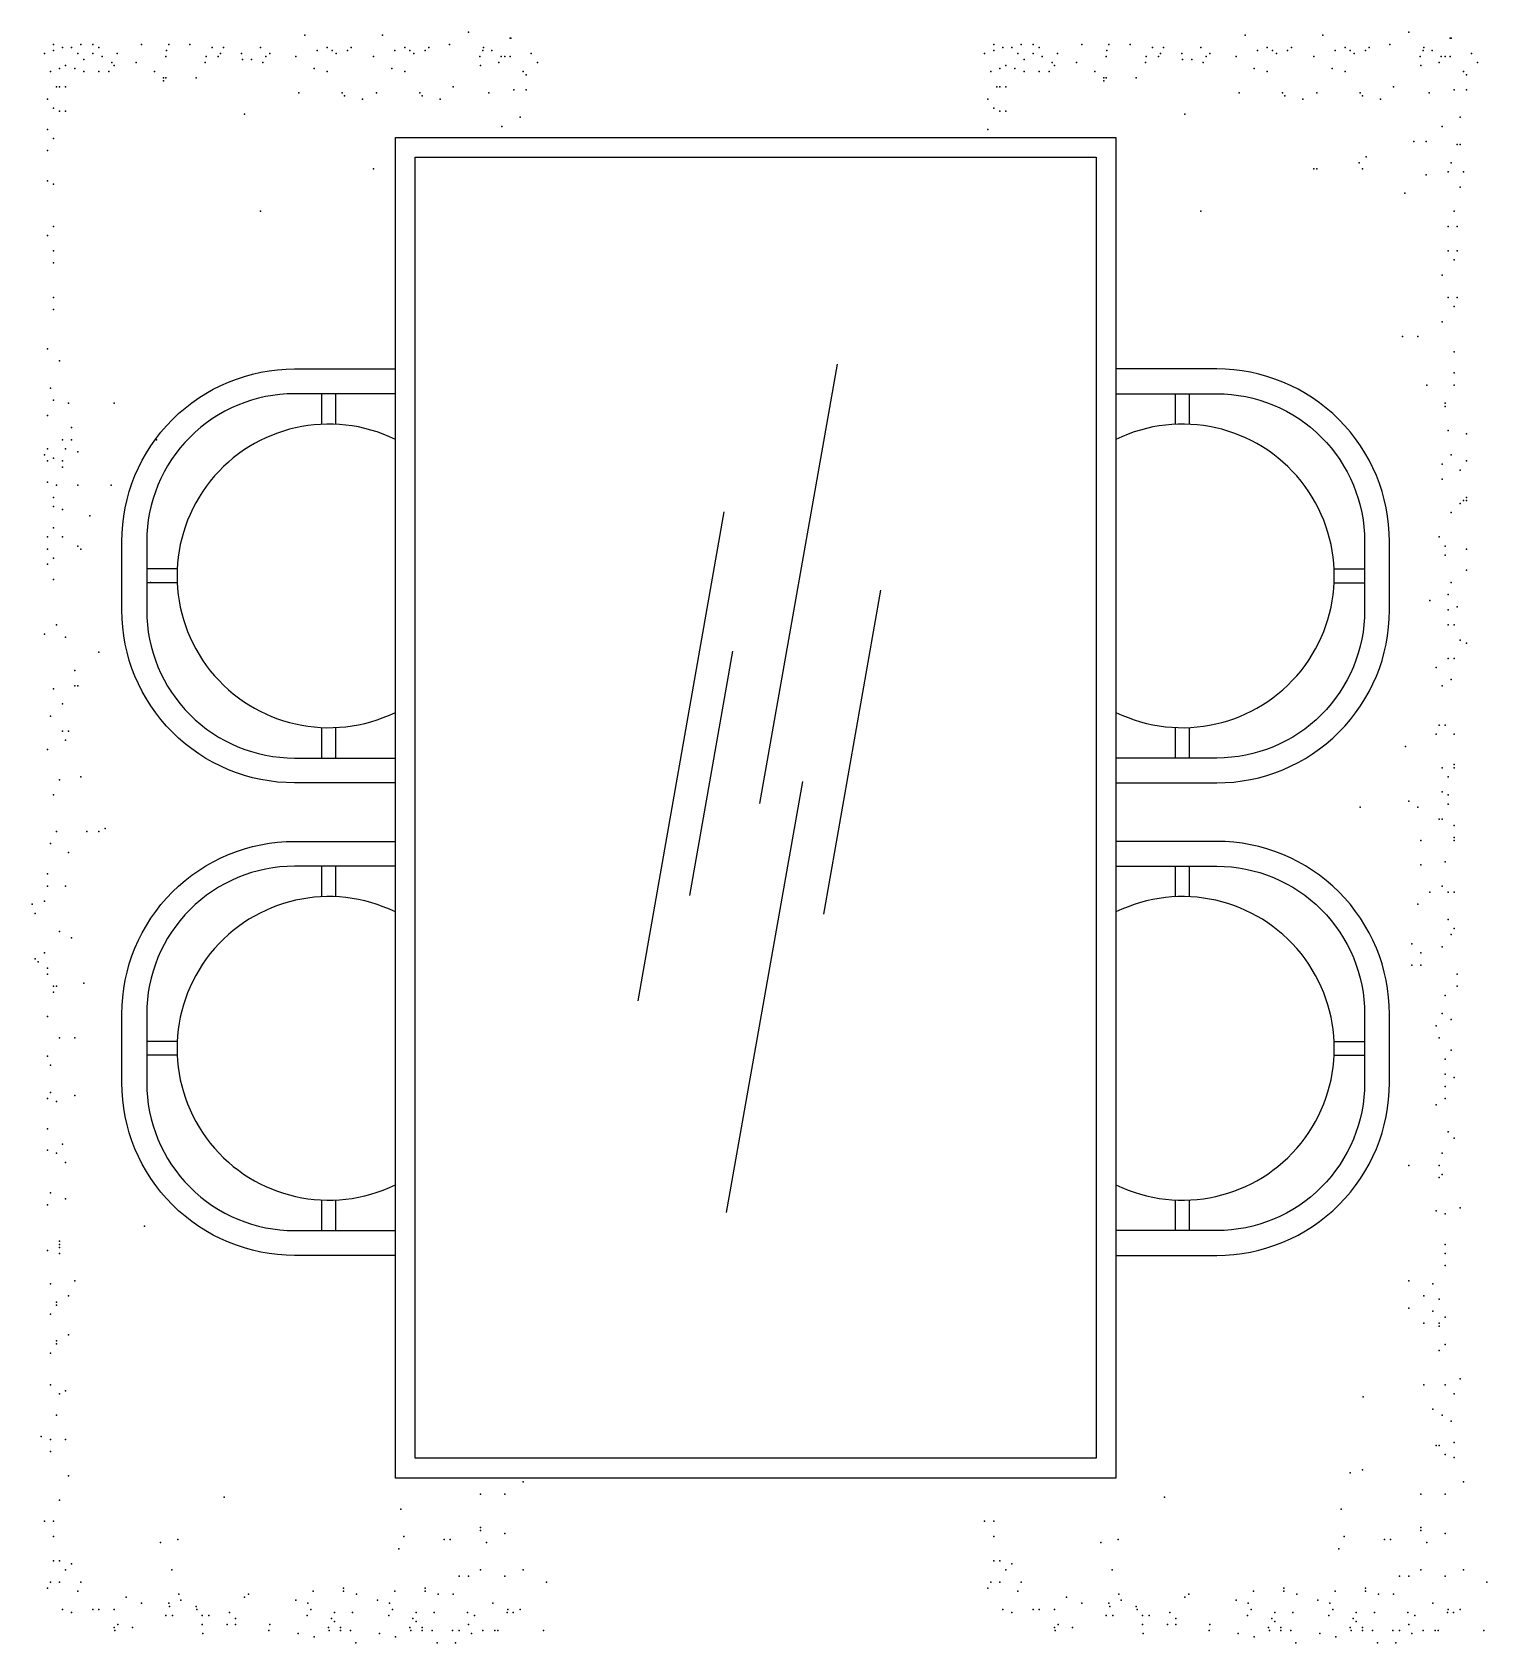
# Model space of a CAD drawing. Extents: x 72.53 to 74.01, y 37.45 to 39.08.
import ezdxf

# ---------------------------------------------------------------- set-up
doc = ezdxf.new("R2010")
doc.units = 0
doc.header["$LTSCALE"] = 0.5
doc.layers.get('0').update_dxf_attribs({"linetype": 'CONTINUOUS'})

msp = doc.modelspace()

# ---------------------------------------------------------------- linework, layer by layer
at = {"color": 0}
for p, q in [((73.3493, 38.7432), (73.2707, 38.2973)), ((72.8268, 38.6822), (72.8268, 38.7131)), ((72.8408, 38.6822), (72.8408, 38.7131)), ((73.6925, 38.6822), (73.6925, 38.7131)), ((73.7065, 38.6822), (73.7065, 38.7131)), ((73.2345, 38.5932), (73.147, 38.097)), ((72.6799, 38.5353), (72.649, 38.5353)), ((73.8533, 38.5353), (73.8843, 38.5353)), ((72.6799, 38.5213), (72.649, 38.5213)), ((73.8533, 38.5213), (73.8843, 38.5213)), ((73.3934, 38.5138), (73.3355, 38.1852)), ((73.2433, 38.4521), (73.1996, 38.204)), ((72.8268, 38.3435), (72.8268, 38.3745)), ((72.8408, 38.3435), (72.8408, 38.3745)), ((73.6925, 38.3435), (73.6925, 38.3745)), ((73.7065, 38.3435), (73.7065, 38.3745)), ((73.314, 38.3197), (73.2368, 37.8824)), ((72.8268, 38.2027), (72.8268, 38.2337)), ((72.8408, 38.2027), (72.8408, 38.2337)), ((73.6925, 38.2027), (73.6925, 38.2337)), ((73.7065, 38.2027), (73.7065, 38.2337)), ((72.6799, 38.0559), (72.649, 38.0559)), ((72.6799, 38.0419), (72.649, 38.0419)), ((73.8533, 38.0559), (73.8843, 38.0559)), ((73.8533, 38.0419), (73.8843, 38.0419)), ((72.8268, 37.8641), (72.8268, 37.895)), ((72.8408, 37.8641), (72.8408, 37.895)), ((73.6925, 37.8641), (73.6925, 37.895)), ((73.7065, 37.8641), (73.7065, 37.895))]:
    msp.add_line(p, q, dxfattribs=at)
for points in [[(72.9012, 37.613), (72.9012, 38.9732), (73.632, 38.9732), (73.632, 37.613)], [(72.9212, 37.633), (72.9212, 38.9532), (73.612, 38.9532), (73.612, 37.633)]]:
    msp.add_lwpolyline(points, close=True, dxfattribs=at)
for points in [[(72.9012, 38.3183), (72.799, 38.3183, -0.414214), (72.6238, 38.4935), (72.6238, 38.5631, -0.414214), (72.799, 38.7383), (72.9012, 38.7383)], [(73.632, 38.3183), (73.7343, 38.3183, 0.414214), (73.9095, 38.4935), (73.9095, 38.5631, 0.414214), (73.7343, 38.7383), (73.632, 38.7383)], [(72.9012, 38.7131), (72.799, 38.7131, 0.414214), (72.649, 38.5631), (72.649, 38.4935, 0.414214), (72.799, 38.3435), (72.9012, 38.3435)], [(73.632, 38.7131), (73.7343, 38.7131, -0.414214), (73.8843, 38.5631), (73.8843, 38.4935, -0.414214), (73.7343, 38.3435), (73.632, 38.3435)], [(72.9012, 37.8389), (72.799, 37.8389, -0.414214), (72.6238, 38.0141), (72.6238, 38.0837, -0.414214), (72.799, 38.2589), (72.9012, 38.2589)], [(73.632, 37.8389), (73.7343, 37.8389, 0.414214), (73.9095, 38.0141), (73.9095, 38.0837, 0.414214), (73.7343, 38.2589), (73.632, 38.2589)], [(72.9012, 38.2337), (72.799, 38.2337, 0.414214), (72.649, 38.0837), (72.649, 38.0141, 0.414214), (72.799, 37.8641), (72.9012, 37.8641)], [(73.632, 38.2337), (73.7343, 38.2337, -0.414214), (73.8843, 38.0837), (73.8843, 38.0141, -0.414214), (73.7343, 37.8641), (73.632, 37.8641)]]:
    msp.add_lwpolyline(points, format="xyb", dxfattribs=at)
for centre, start, end in [((72.8338, 38.5283), 64.0172, 295.9828), ((73.6995, 38.5283), 244.0172, 115.9828), ((72.8338, 38.0489), 64.0172, 295.9828), ((73.6995, 38.0489), 244.0172, 115.9828)]:
    msp.add_arc(centre, 0.154, start, end, dxfattribs=at)
for p in [(72.8095, 39.0768), (72.8883, 39.0768), (72.9753, 39.0799), (73.0176, 39.0738), (73.0184, 39.0738), (73.7632, 39.0768), (73.842, 39.0768), (73.929, 39.0799), (73.9712, 39.0738), (73.9721, 39.0738), (72.5452, 39.0584), (72.5545, 39.0676), (72.5545, 39.0614), (72.5637, 39.0645), (72.5729, 39.0645), (72.5791, 39.0584), (72.5821, 39.0676), (72.5945, 39.0676), (72.5945, 39.0584), (72.5945, 39.0584), (72.6006, 39.0645), (72.6037, 39.0553), (72.6191, 39.0584), (72.6437, 39.0676), (72.6683, 39.0553), (72.6691, 39.0614), (72.6714, 39.0676), (72.6929, 39.0676), (72.7092, 39.0553), (72.7153, 39.0645), (72.7215, 39.0553), (72.7237, 39.0584), (72.7268, 39.0645), (72.7453, 39.0584), (72.7645, 39.0645), (72.7699, 39.0553), (72.7738, 39.0584), (72.8003, 39.0553), (72.8218, 39.0614), (72.8319, 39.0645), (72.8372, 39.0614), (72.8411, 39.0584), (72.8526, 39.0614), (72.8565, 39.0645), (72.8791, 39.0553), (72.9006, 39.0614), (72.9107, 39.0645), (72.916, 39.0614), (72.9199, 39.0584), (72.9314, 39.0614), (72.9353, 39.0645), (72.956, 39.0676), (72.9868, 39.0553), (72.9899, 39.0614), (72.9907, 39.0645), (72.9991, 39.0614), (73.0084, 39.0553), (73.0123, 39.0553), (73.0176, 39.0553), (73.0391, 39.0584), (73.4989, 39.0584), (73.5081, 39.0676), (73.5081, 39.0614), (73.5173, 39.0645), (73.5266, 39.0645), (73.5327, 39.0584), (73.5358, 39.0676), (73.5481, 39.0676), (73.5481, 39.0584), (73.5481, 39.0584), (73.5543, 39.0645), (73.5573, 39.0553), (73.5727, 39.0584), (73.5974, 39.0676), (73.622, 39.0553), (73.6228, 39.0614), (73.625, 39.0676), (73.6466, 39.0676), (73.6628, 39.0553), (73.669, 39.0645), (73.6751, 39.0553), (73.6774, 39.0584), (73.6804, 39.0645), (73.6989, 39.0584), (73.7182, 39.0645), (73.7235, 39.0553), (73.7274, 39.0584), (73.7539, 39.0553), (73.7755, 39.0614), (73.7855, 39.0645), (73.7909, 39.0614), (73.7948, 39.0584), (73.8062, 39.0614), (73.8102, 39.0645), (73.8328, 39.0553), (73.8543, 39.0614), (73.8644, 39.0645), (73.8697, 39.0614), (73.8736, 39.0584), (73.8851, 39.0614), (73.889, 39.0645), (73.9097, 39.0676), (73.9405, 39.0553), (73.9435, 39.0614), (73.9444, 39.0645), (73.9528, 39.0614), (73.962, 39.0553), (73.9659, 39.0553), (73.9712, 39.0553), (73.9928, 39.0584), (72.5514, 39.0399), (72.5606, 39.043), (72.5668, 39.046), (72.576, 39.043), (72.5852, 39.0522), (72.5852, 39.0399), (72.6006, 39.0399), (72.6107, 39.0399), (72.6138, 39.0491), (72.616, 39.046), (72.6384, 39.0491), (72.6568, 39.0399), (72.7083, 39.0491), (72.7461, 39.0522), (72.7553, 39.0522), (72.7668, 39.0491), (72.8187, 39.043), (72.8319, 39.0399), (72.8976, 39.043), (72.9107, 39.0399), (72.9876, 39.046), (73.0061, 39.0491), (73.0307, 39.0399), (73.0453, 39.0491), (73.505, 39.0399), (73.5143, 39.043), (73.5204, 39.046), (73.5296, 39.043), (73.5389, 39.0522), (73.5389, 39.0399), (73.5543, 39.0399), (73.5643, 39.0399), (73.5674, 39.0491), (73.5697, 39.046), (73.592, 39.0491), (73.6105, 39.0399), (73.662, 39.0491), (73.6997, 39.0522), (73.709, 39.0522), (73.7204, 39.0491), (73.7724, 39.043), (73.7855, 39.0399), (73.8512, 39.043), (73.8644, 39.0399), (73.9413, 39.046), (73.9598, 39.0491), (73.9844, 39.0399), (73.9989, 39.0491), (72.5575, 39.0245), (72.5606, 39.0245), (72.5668, 39.0245), (72.6661, 39.0337), (72.6661, 39.0306), (72.6683, 39.0337), (72.6991, 39.0337), (72.9599, 39.0245), (73.0338, 39.0368), (73.5112, 39.0245), (73.5143, 39.0245), (73.5204, 39.0245), (73.6197, 39.0337), (73.6197, 39.0306), (73.622, 39.0337), (73.6527, 39.0337), (73.9136, 39.0245), (73.9875, 39.0368), (72.5483, 39.0121), (72.8034, 39.0183), (72.8473, 39.0183), (72.8495, 39.0152), (72.868, 39.0121), (72.8822, 39.0183), (72.9261, 39.0183), (72.9283, 39.0152), (72.9468, 39.0121), (72.996, 39.0183), (73.0215, 39.0214), (73.0338, 39.0214), (73.502, 39.0121), (73.757, 39.0183), (73.8009, 39.0183), (73.8032, 39.0152), (73.8216, 39.0121), (73.8358, 39.0183), (73.8797, 39.0183), (73.882, 39.0152), (73.9005, 39.0121), (73.9497, 39.0183), (73.9751, 39.0214), (73.9875, 39.0214), (72.5545, 39.0029), (72.5606, 38.9998), (72.5668, 38.9998), (72.7483, 38.9967), (73.0277, 38.9937), (73.5081, 39.0029), (73.5143, 38.9998), (73.5204, 38.9998), (73.702, 38.9967), (73.9813, 38.9937), (72.5483, 38.9813), (73.0092, 38.9844), (73.502, 38.9813), (73.9628, 38.9844), (72.5483, 38.9598), (72.5545, 38.9721), (73.9343, 38.969), (73.9466, 38.969), (73.9782, 38.9659), (73.9813, 38.9659), (72.8791, 38.9413), (73.8328, 38.9413), (73.8358, 38.9413), (73.8789, 38.9475), (73.882, 38.9413), (73.8859, 38.9536), (73.9721, 38.9475), (72.5483, 38.929), (72.5545, 38.9259), (73.9466, 38.9351), (73.969, 38.9382), (73.9844, 38.9382), (73.9251, 38.9167), (73.9813, 38.9228), (72.7645, 38.8982), (73.7182, 38.8982), (73.9751, 38.8982), (72.5545, 38.8828), (73.969, 38.8828), (73.9782, 38.8828), (72.5483, 38.8735), (72.5545, 38.8581), (72.5545, 38.8458), (73.969, 38.8581), (73.9751, 38.8489), (73.9782, 38.8581), (73.9628, 38.8335), (72.5545, 38.8108), (73.969, 38.8108), (73.9782, 38.8108), (72.5545, 38.7985), (73.9751, 38.8015), (73.9628, 38.7861), (73.9228, 38.7712), (73.9382, 38.7712), (72.5483, 38.7588), (72.5606, 38.7465), (73.9751, 38.7558), (73.9751, 38.7342), (72.5514, 38.7188), (73.9475, 38.7219), (73.9751, 38.7219), (72.5545, 38.7065), (72.5698, 38.7034), (72.616, 38.7034), (73.9659, 38.7034), (73.9659, 38.7003), (72.5483, 38.6911), (72.5729, 38.6787), (72.5637, 38.6664), (72.5729, 38.6664), (72.6591, 38.6664), (73.969, 38.6757), (73.9875, 38.6726), (72.5452, 38.651), (72.5483, 38.6572), (72.5545, 38.6479), (72.5668, 38.6572), (72.5791, 38.6541), (73.9721, 38.651), (72.5483, 38.6449), (72.5637, 38.6449), (72.5637, 38.6387), (73.9628, 38.6418), (73.9813, 38.6356), (73.9875, 38.6449), (72.5483, 38.6233), (72.5575, 38.6202), (72.5791, 38.6202), (72.6129, 38.6202), (73.9628, 38.6264), (72.5545, 38.6079), (72.5545, 38.5987), (73.9813, 38.6017), (73.9844, 38.6048), (73.9875, 38.6079), (73.9875, 38.6048), (72.5637, 38.5956), (72.5914, 38.5894), (73.9721, 38.5925), (72.5483, 38.5678), (72.5545, 38.5771), (72.5637, 38.5678), (73.9598, 38.5678), (72.5483, 38.5555), (72.5791, 38.5586), (72.5821, 38.5555), (73.9659, 38.5586), (73.9659, 38.5494), (73.9875, 38.5555), (72.5483, 38.5401), (72.5545, 38.5463), (73.9875, 38.534), (72.5545, 38.5247), (72.6529, 38.5216), (73.9721, 38.5216), (73.9505, 38.5032), (73.969, 38.5093), (73.969, 38.4939), (73.9782, 38.497), (72.5452, 38.4693), (72.5575, 38.4785), (72.5575, 38.4785), (73.969, 38.4785), (73.9751, 38.4785), (72.5668, 38.4662), (72.6006, 38.4508), (73.9813, 38.4631), (73.9875, 38.46), (73.9567, 38.4354), (73.969, 38.4446), (73.9751, 38.4446), (72.576, 38.4323), (73.9721, 38.4231), (72.5545, 38.4138), (72.576, 38.4169), (72.5791, 38.4169), (73.9628, 38.4169), (72.5514, 38.3861), (72.5637, 38.3984), (72.5637, 38.3707), (72.5698, 38.3707), (73.9598, 38.3769), (73.9659, 38.3769), (72.5483, 38.3522), (72.5668, 38.3615), (73.9259, 38.3553), (73.9567, 38.3676), (73.9751, 38.3676), (73.9751, 38.3368), (72.5606, 38.3214), (72.5606, 38.3214), (72.5821, 38.3245), (73.9628, 38.3337), (73.969, 38.3245), (73.9751, 38.3337), (72.5545, 38.306), (73.9628, 38.3091), (73.969, 38.306), (73.8797, 38.2937), (73.929, 38.2998), (73.9382, 38.2937), (73.969, 38.2968), (73.969, 38.2968), (72.6068, 38.2721), (73.9598, 38.2814), (73.9628, 38.2814), (73.9751, 38.2752), (72.5514, 38.2567), (72.5575, 38.269), (72.5883, 38.269), (72.6006, 38.269), (73.9413, 38.2598), (73.9751, 38.2629), (73.9751, 38.2598), (72.5698, 38.2475), (73.9659, 38.2382), (72.5483, 38.2259), (73.9413, 38.2352), (72.5483, 38.2136), (72.5668, 38.2136), (73.9505, 38.2074), (73.9628, 38.2136), (73.969, 38.2074), (73.9751, 38.2074), (72.5329, 38.1951), (72.5452, 38.1982), (73.9382, 38.1951), (72.536, 38.1859), (73.969, 38.1797), (72.5606, 38.1674), (72.5729, 38.1612), (73.9721, 38.1643), (73.9751, 38.1705), (72.536, 38.1397), (72.5452, 38.1458), (73.9321, 38.1551), (73.9413, 38.1458), (73.9628, 38.152), (72.5391, 38.1366), (72.5483, 38.1304), (72.5483, 38.1243), (73.9321, 38.1335), (73.9413, 38.1335), (73.9782, 38.1243), (72.5545, 38.1119), (72.5575, 38.1119), (72.5852, 38.115), (73.9782, 38.1119), (72.5545, 38.1058), (73.9659, 38.1027), (72.5483, 38.0811), (73.9628, 38.0842), (73.9721, 38.0781), (72.5606, 38.0596), (72.576, 38.0596), (73.9567, 38.0719), (73.9598, 38.0596), (73.9721, 38.0472), (72.5483, 38.0411), (72.5514, 38.0318), (73.9659, 38.038), (73.9659, 38.0226), (73.9659, 38.0103), (73.9751, 38.0195), (72.5483, 37.998), (72.5514, 38.0041), (72.5575, 37.9949), (72.576, 38.001), (73.9659, 37.998), (73.9659, 37.998), (73.9567, 37.9918), (73.9567, 37.9918), (72.5483, 37.9672), (73.969, 37.9641), (72.5483, 37.9456), (72.5637, 37.9518), (73.9751, 37.9579), (72.5575, 37.9425), (72.5668, 37.9333), (73.929, 37.9302), (73.9598, 37.9302), (73.9628, 37.9425), (73.9598, 37.9179), (73.9628, 37.9209), (72.5514, 37.9025), (72.5668, 37.8963), (72.5483, 37.8901), (73.9567, 37.884), (73.9659, 37.8809), (73.9813, 37.8871), (72.6468, 37.8686), (72.5606, 37.8532), (72.5606, 37.8501), (72.5606, 37.847), (73.9659, 37.8501), (72.5483, 37.8439), (72.5606, 37.8409), (73.9659, 37.8409), (72.576, 37.8131), (73.929, 37.8131), (73.929, 37.8131), (73.9659, 37.8285), (72.5514, 37.81), (72.5698, 37.7977), (73.9444, 37.7977), (73.9536, 37.81), (72.5575, 37.7916), (72.5575, 37.7916), (72.5575, 37.7885), (73.929, 37.7855), (73.929, 37.7855), (73.9536, 37.7824), (73.9598, 37.7946), (72.5514, 37.7792), (73.9444, 37.7701), (73.9598, 37.77), (73.9598, 37.767), (73.9659, 37.7762), (72.5575, 37.7521), (72.5575, 37.7521), (72.5575, 37.749), (72.5698, 37.7583), (73.9659, 37.7485), (72.5514, 37.7398), (73.9598, 37.7424), (72.5514, 37.7077), (72.5606, 37.6984), (72.5668, 37.7015), (73.9444, 37.7077), (73.9659, 37.7077), (73.9751, 37.6984), (73.9813, 37.7138), (73.8828, 37.6954), (73.9536, 37.683), (72.5575, 37.6769), (73.9628, 37.6769), (73.9721, 37.6707), (72.5421, 37.6553), (72.5514, 37.6522), (72.5668, 37.6522), (72.5514, 37.6399), (73.9567, 37.6461), (73.9598, 37.6461), (73.9659, 37.6368), (73.9751, 37.6492), (73.9751, 37.6337), (73.8697, 37.6183), (73.882, 37.6214), (72.5698, 37.6153), (73.0307, 37.6091), (73.9844, 37.6091), (72.5606, 37.5906), (72.7276, 37.5937), (72.9876, 37.5968), (73.0123, 37.5968), (73.6813, 37.5937), (73.9413, 37.5968), (73.9659, 37.5968), (72.5452, 37.5691), (72.5545, 37.5691), (72.9068, 37.5814), (73.4989, 37.5691), (73.5081, 37.5691), (73.8605, 37.5814), (72.5545, 37.5537), (72.9099, 37.5537), (72.9876, 37.5629), (72.9876, 37.5598), (73.0123, 37.5567), (73.5081, 37.5537), (73.8635, 37.5537), (73.9413, 37.5629), (73.9413, 37.5598), (73.9659, 37.5567), (72.663, 37.5475), (72.6806, 37.5506), (72.9046, 37.5413), (72.9507, 37.5506), (72.9569, 37.5506), (72.9938, 37.5475), (73.6166, 37.5475), (73.6343, 37.5506), (73.8582, 37.5413), (73.9044, 37.5506), (73.9105, 37.5506), (73.9475, 37.5475), (72.5545, 37.529), (72.5606, 37.529), (72.5668, 37.5198), (72.5729, 37.5259), (72.5729, 37.5259), (72.6745, 37.5198), (72.9876, 37.5198), (73.0307, 37.5198), (73.5081, 37.529), (73.5143, 37.529), (73.5204, 37.5198), (73.5266, 37.5259), (73.5266, 37.5259), (73.6281, 37.5198), (73.9413, 37.5198), (73.9844, 37.5198), (72.5514, 37.5075), (72.5606, 37.5075), (72.5821, 37.5075), (72.9661, 37.5136), (72.9753, 37.5136), (73.0123, 37.5136), (73.0545, 37.5075), (73.505, 37.5075), (73.5143, 37.5075), (73.5358, 37.5075), (73.9198, 37.5136), (73.929, 37.5136), (73.9659, 37.5136), (74.0082, 37.5075), (72.5483, 37.5013), (72.5791, 37.4982), (72.6283, 37.492), (72.6437, 37.4859), (72.6714, 37.4859), (72.6815, 37.4951), (72.6837, 37.489), (72.7483, 37.492), (72.7522, 37.4951), (72.8002, 37.489), (72.8125, 37.4859), (72.8179, 37.4982), (72.8487, 37.5013), (72.8487, 37.4982), (72.8618, 37.4951), (72.883, 37.489), (72.8953, 37.4859), (72.9006, 37.4982), (72.9314, 37.5013), (72.9314, 37.4982), (72.9446, 37.4951), (72.9599, 37.4951), (73, 37.4859), (73.502, 37.5013), (73.5327, 37.4982), (73.582, 37.492), (73.5974, 37.4859), (73.625, 37.4859), (73.6351, 37.4951), (73.6374, 37.489), (73.702, 37.492), (73.7059, 37.4951), (73.7539, 37.489), (73.7662, 37.4859), (73.7715, 37.4982), (73.8023, 37.5013), (73.8023, 37.4982), (73.8154, 37.4951), (73.8367, 37.489), (73.849, 37.4859), (73.8543, 37.4982), (73.8851, 37.5013), (73.8851, 37.4982), (73.8982, 37.4951), (73.9136, 37.4951), (73.9536, 37.4859), (72.5637, 37.4797), (72.5729, 37.4766), (72.5945, 37.4797), (72.6006, 37.4797), (72.616, 37.4797), (72.6683, 37.4736), (72.6722, 37.4828), (72.6753, 37.4736), (72.6991, 37.4828), (72.6999, 37.4797), (72.7052, 37.4736), (72.7122, 37.4736), (72.7329, 37.4766), (72.7391, 37.4705), (72.8117, 37.4736), (72.8156, 37.4797), (72.8363, 37.4705), (72.8394, 37.4766), (72.8579, 37.4766), (72.8945, 37.4736), (72.8984, 37.4797), (72.9191, 37.4705), (72.9222, 37.4766), (72.9407, 37.4766), (72.9745, 37.4766), (72.9815, 37.4736), (73.0145, 37.4766), (73.0153, 37.4797), (73.0207, 37.4766), (73.0277, 37.4797), (73.5173, 37.4797), (73.5266, 37.4766), (73.5481, 37.4797), (73.5543, 37.4797), (73.5697, 37.4797), (73.622, 37.4736), (73.6259, 37.4828), (73.629, 37.4736), (73.6527, 37.4828), (73.6536, 37.4797), (73.6589, 37.4736), (73.6659, 37.4736), (73.6866, 37.4766), (73.6928, 37.4705), (73.7654, 37.4736), (73.7693, 37.4797), (73.79, 37.4705), (73.7931, 37.4766), (73.8115, 37.4766), (73.8481, 37.4736), (73.8521, 37.4797), (73.8728, 37.4705), (73.8758, 37.4766), (73.8943, 37.4766), (73.9282, 37.4766), (73.9351, 37.4736), (73.9682, 37.4766), (73.969, 37.4797), (73.9743, 37.4766), (73.9813, 37.4797), (72.616, 37.4612), (72.6168, 37.4582), (72.6199, 37.4643), (72.6345, 37.4612), (72.7052, 37.4643), (72.7061, 37.4551), (72.7307, 37.4643), (72.7391, 37.4643), (72.773, 37.4582), (72.7738, 37.4643), (72.8025, 37.4551), (72.8333, 37.4612), (72.8341, 37.4582), (72.8394, 37.4674), (72.8456, 37.4612), (72.8456, 37.4582), (72.8556, 37.4582), (72.8853, 37.4551), (72.916, 37.4612), (72.9169, 37.4582), (72.9222, 37.4674), (72.9283, 37.4612), (72.9283, 37.4582), (72.9384, 37.4582), (72.9591, 37.4582), (72.9661, 37.4582), (72.9753, 37.4643), (72.9784, 37.4551), (72.9899, 37.4582), (73.0022, 37.4582), (73.0053, 37.4582), (73.0514, 37.4582), (73.5697, 37.4612), (73.5705, 37.4582), (73.5736, 37.4643), (73.5881, 37.4612), (73.6589, 37.4643), (73.6597, 37.4551), (73.6843, 37.4643), (73.6928, 37.4643), (73.7266, 37.4582), (73.7274, 37.4643), (73.7561, 37.4551), (73.7869, 37.4612), (73.7877, 37.4582), (73.7931, 37.4674), (73.7992, 37.4612), (73.7992, 37.4582), (73.8093, 37.4582), (73.8389, 37.4551), (73.8697, 37.4612), (73.8705, 37.4582), (73.8758, 37.4674), (73.882, 37.4612), (73.882, 37.4582), (73.8921, 37.4582), (73.9128, 37.4582), (73.9198, 37.4582), (73.929, 37.4643), (73.9321, 37.4551), (73.9435, 37.4582), (73.9559, 37.4582), (73.9589, 37.4582), (74.0051, 37.4582), (72.8187, 37.452), (72.861, 37.4458), (72.9015, 37.452), (72.9437, 37.4458), (72.9622, 37.4458), (73.7724, 37.452), (73.8146, 37.4458), (73.8551, 37.452), (73.8974, 37.4458), (73.9158, 37.4458)]:
    msp.add_point(p, dxfattribs=at)

doc.saveas('drawing.dxf')
